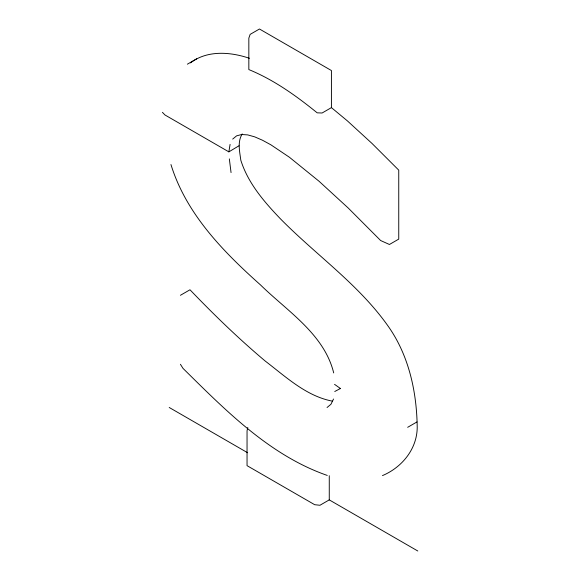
<?xml version="1.0" encoding="UTF-8"?>
<svg xmlns="http://www.w3.org/2000/svg" width="580" height="580" viewBox="0 0 580 580"><rect width="100%" height="100%" fill="white"/><g stroke="black" fill="none" stroke-linecap="round" stroke-linejoin="round"><path stroke-width="0.87" d="M162.422 112.331L164.988 114.985L228.868 151.866L230.079 144.376M382.466 475.6C401.853 467.473 416.947 449.166 417.216 427.62C416.781 391.587 408.784 354.779 387.404 325.126C357.904 283.765 315.476 254.555 280.22 218.602C263.951 201.586 247.972 183.07 240.809 160.203C239.714 151.54 237.227 141.868 242.23 133.915M247.805 427.474L247.044 430.795L247.044 465.653L314.679 504.701L319.942 505.267L329.266 499.88L329.266 475.73M333.543 399.004L330.933 404.289L327.048 407.522M228.868 151.866L238.989 145.776M232.689 139.091L236.582 135.858L241.628 134.509L247.711 134.901L254.707 136.858L262.493 140.237L270.962 144.862L289.413 157.252L319.087 181.286L348.239 208.039L380.639 240.533L389.426 244.485L398.75 239.105L398.75 170.143L372.084 143.521L347.42 120.908L331.419 107.619L331.419 70.542L259.47 29L250.147 34.38L248.835 38.142L248.835 69.578C273.927 79.837 296.242 95.852 317.188 112.832L322.096 113.006L331.419 107.619M190.465 62.901C207.256 49.981 230.427 51.852 249.429 58.29M187.369 64.192L196.692 58.805M180.416 295.3L189.986 289.775C213.926 314.744 238.808 338.858 265.299 361.115C285.781 376.761 306.233 396.147 332.311 401.121M407.667 427.315L416.984 421.928M334.754 391.507L340.17 388.636M327.258 475.426C269.656 455.38 225.453 410.248 182.99 368.365L180.416 364.269M169.208 407.472L247.631 452.748M329.186 499.837L417.803 551M334.544 384.351L340.416 388.491M170.955 164.546C186.079 213.744 223.104 251.553 260.565 284.983C287.477 311.373 324.198 334.102 333.703 372.933M229.332 158.884L231.057 172.594"/></g></svg>
